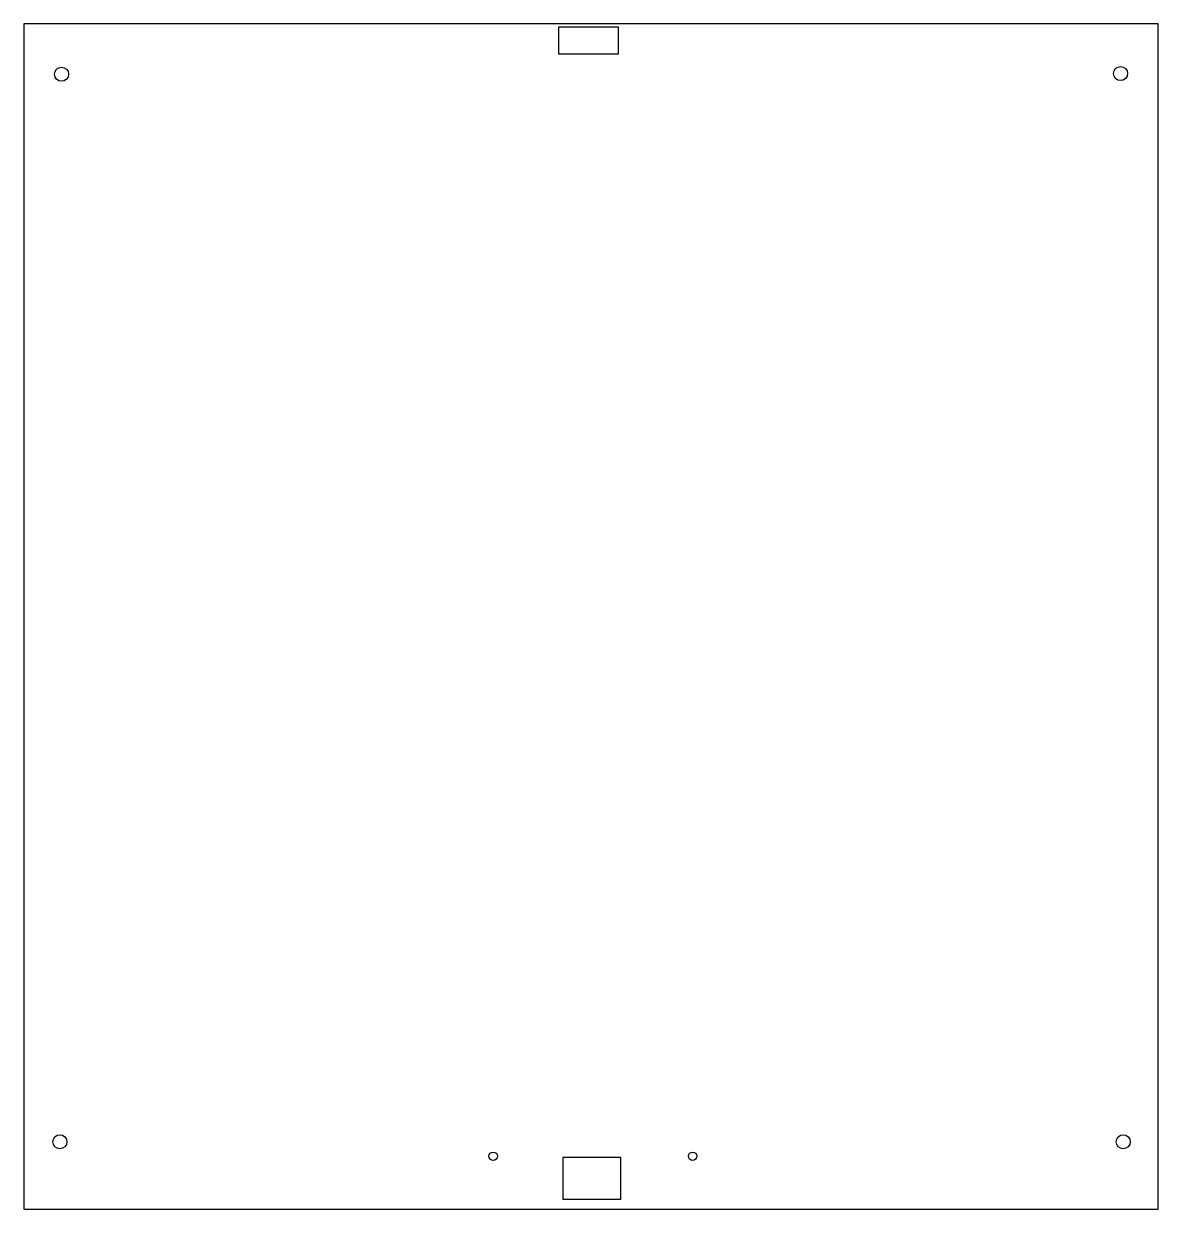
# Model space of a CAD drawing. Header units: millimetres. Extents: x 306 to 707, y -171 to 249.
import ezdxf

# ---------------------------------------------------------------- set-up
doc = ezdxf.new("R2010")
doc.units = ezdxf.units.MM
doc.layers.add('Sketch016', color=7, linetype='CONTINUOUS')

msp = doc.modelspace()

# ---------------------------------------------------------------- linework, layer by layer
at = {"layer": 'Sketch016'}
for p, q in [((305.516846, 249.278259), (305.516846, -170.712555)), ((707.439026, 249.278259), (305.516846, 249.278259)), ((494.929016, 248.110016), (494.929016, 238.578613)), ((516.243652, 248.110016), (494.929016, 248.110016)), ((516.243652, 238.578613), (516.243652, 248.110016)), ((707.439026, -170.712555), (707.439026, 249.278259)), ((494.929016, 238.578613), (516.243652, 238.578613)), ((496.508362, -152.372833), (496.508362, -167.165421)), ((517.037292, -152.372833), (496.508362, -152.372833)), ((517.037292, -167.165421), (517.037292, -152.372833)), ((496.508362, -167.165421), (517.037292, -167.165421)), ((305.516846, -170.712555), (707.439026, -170.712555))]:
    msp.add_line(p, q, dxfattribs=at)
for centre, radius in [((318.915679, 231.372416), 2.506228), ((694.084255, 231.62601), 2.497135), ((318.336186, -146.808922), 2.499322), ((695.01441, -146.789626), 2.49145), ((471.84151, -151.928121), 1.500264), ((542.489987, -151.930947), 1.503564)]:
    msp.add_circle(centre, radius, dxfattribs=at)

doc.saveas('drawing.dxf')
